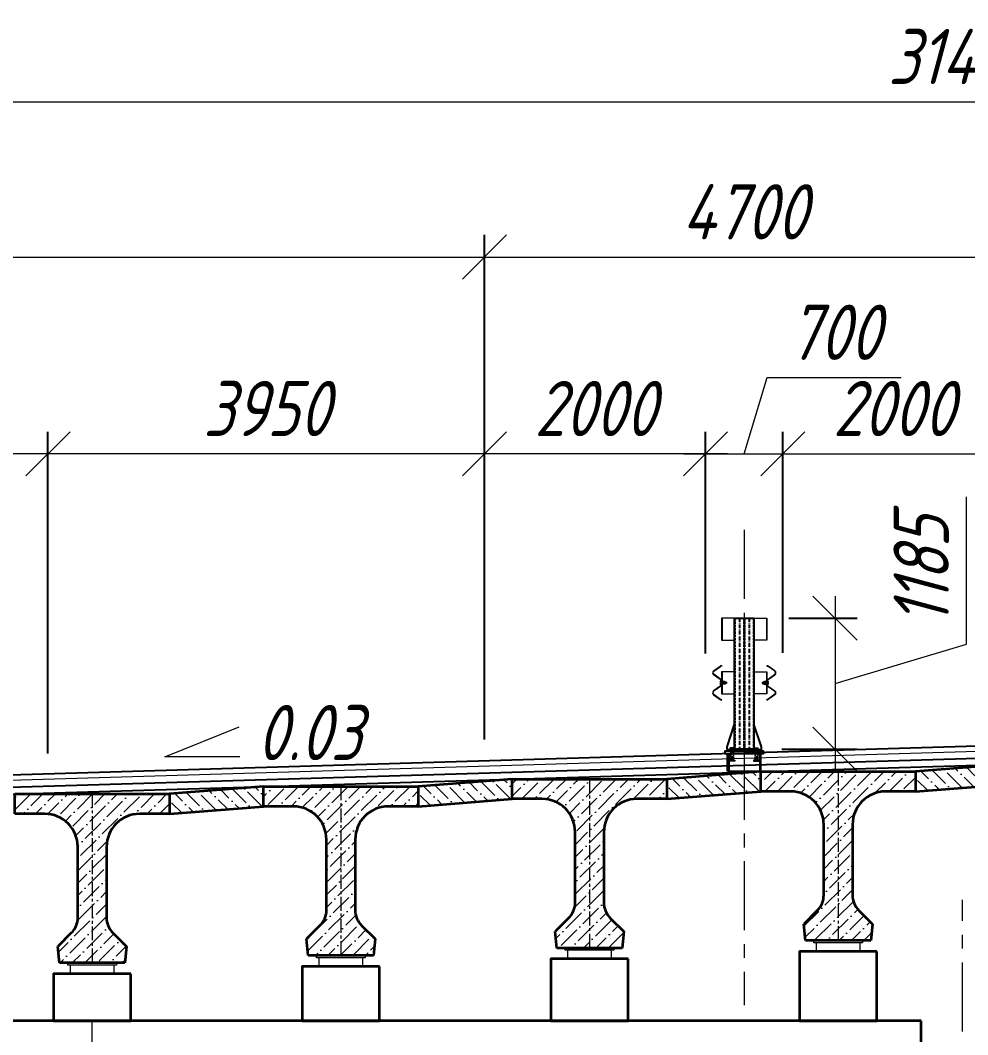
# Model space of a CAD drawing. Header units: millimetres. Extents: x 0 to 285450075, y -3000605 to 8125189010.
# Drawn here: x 7302897 to 7311470, y 38347 to 47531 of the extents above; entities that cross this region are included whole.
import ezdxf
from ezdxf import colors
from ezdxf.entities.mleader import LeaderData, LeaderLine
from ezdxf.math import Vec2, Vec3

# ---------------------------------------------------------------- set-up
doc = ezdxf.new("R2010")
doc.units = ezdxf.units.MM
for name, pattern in [('ACAD_ISO02W100', [15, 12, -3]), ('ACAD_ISO10W100', [18.5, 12, -3, 0.5, -3]), ('осевая', [2, 1.25, -0.25, 0.25, -0.25]), ('Штриховая', [3, 2, -1])]:
    doc.linetypes.add(name, pattern=pattern)
for name, color, linetype, lineweight in [('04_Невидимые', 3, 'Continuous', 13), ('1-Бетон', 106, 'Continuous', 35), ('1-Тонкая', 5, 'Continuous', 20), ('1-Штриховка', 8, 'Continuous', 9), ('ИС_TXT', 4, 'Continuous', 18), ('ИС_Выноски', 3, 'Continuous', 18), ('ИС_Ось', 3, 'осевая', 18), ('ИС_Разм', 3, 'Continuous', 18), ('ИС_Размер', 3, 'Continuous', 18)]:
    doc.layers.add(name, color=color, linetype=linetype, lineweight=lineweight)
doc.layers.add('Красные отметки', color=1, linetype='Continuous')
doc.layers.add('Красный поперечник', color=1, linetype='Continuous')
doc.styles.add('0', font='isocpeur.ttf', dxfattribs={"width": 0.8, "oblique": 15})
doc.styles.add('ISOCPEUR', font='isocpeur.ttf', dxfattribs={"width": 0.8, "oblique": 15, "height": 2.5})
doc.dimstyles.new('М200', dxfattribs={"dimscale": 200, "dimtxt": 2.5, "dimasz": 2, "dimexe": 1, "dimexo": 1, "dimgap": 0.8, "dimtad": 1, "dimdec": 0, "dimzin": 0, "dimdsep": 46, "dimtxsty": '0', "dimblk": 'OBLIQUE', "dimcen": 0.09, "dimdle": 1, "dimclrd": 256, "dimclre": 256, "dimclrt": 256, "dimadec": 4, "dimazin": 0, "dimtfac": 1, "dimtdec": 0, "dimtmove": 1, "dimatfit": 2, "dimfxl": 1, "dimtolj": 1, "dimtzin": 0, "dimlwd": -1, "dimarcsym": 0})

# ---------------------------------------------------------------- blocks, each defined once
blk = doc.blocks.new('1530')
at = {"layer": '1-Штриховка'}
h = blk.add_hatch(dxfattribs=at)
h.set_pattern_fill('ANSI36', color=256, scale=25, style=0)
h.set_pattern_definition([(45, (-1571632.81, 568569.22), (42.0949506, 154.348152), [198.4375, -39.6875, 0, -39.6875])])
h.paths.add_polyline_path([(130, -480), (130, -1117.2, 0.198927), (188.7, -1258.7), (310, -1380), (295, -1530), (-295, -1530), (-310, -1380), (-188.6, -1258.6, 0.198898), (-130, -1117), (-130, -480, 0.414214), (-430, -180), (-700, -180), (-700, 0), (700, 0), (700, -180), (430, -180, 0.414224)])
at = {"layer": '1-Бетон'}
for p, q in [((-700, 0), (700, 0)), ((-700, -180), (-700, 0)), ((700, 0), (700, -180)), ((-430, -180), (-700, -180)), ((700, -180), (430, -180)), ((-130, -1117.2), (-130, -480)), ((130, -480), (130, -1117.2)), ((-188.6, -1258.6), (-310, -1380)), ((188.6, -1258.6), (310, -1380)), ((-295, -1530), (-310, -1380)), ((310, -1380), (295, -1530)), ((295, -1530), (-295, -1530))]:
    blk.add_line(p, q, dxfattribs=at)
for centre, radius, start, end in [((-430, -480), 300, 0, 90), ((430, -480), 300, 90, 180), ((-330.2, -1117.1), 200.2, 315.0289, 359.97436), ((330.2, -1117.1), 200.2, 180.02564, 224.9711)]:
    blk.add_arc(centre, radius, start, end, dxfattribs=at)
at = {"layer": 'ИС_Ось', "ltscale": 100}
blk.add_line((0, 0), (0, -1530), dxfattribs=at)
blk = doc.blocks.new('_OBLIQUE')
at = {"color": 0, "linetype": 'ByBlock', "lineweight": -2}
blk.add_line((0.5, 0.5), (-0.5, -0.5), dxfattribs=at)
blk = doc.blocks.new('*D1132')
at = {"layer": 'Defpoints', "color": 0, "linetype": 'Continuous', "transparency": 16777216}
for p in [(7311797.1, 45387.2), (7311797.1, 41060.6), (7307097.1, 40819.5)]:
    blk.add_point(p, dxfattribs=at)
at = {"layer": 'ИС_Размер', "lineweight": -2, "transparency": 16777216}
for p, q in [((7307097.1, 41019.5), (7307097.1, 45587.2)), ((7311797.1, 41260.6), (7311797.1, 45587.2))]:
    blk.add_line(p, q, dxfattribs=at)
at = {"layer": 'ИС_Размер', "transparency": 16777216}
blk.add_line((7306897.1, 45387.2), (7311997.1, 45387.2), dxfattribs=at)
at = {"layer": 'ИС_Размер', "linetype": 'Continuous', "transparency": 16777216, "xscale": 400, "yscale": 400, "zscale": 400, "rotation": 180}
blk.add_blockref('_OBLIQUE', (7307097.1, 45387.2), dxfattribs=at)
at = {"layer": 'ИС_Размер', "linetype": 'Continuous', "transparency": 16777216, "xscale": 400, "yscale": 400, "zscale": 400}
blk.add_blockref('_OBLIQUE', (7311797.1, 45387.2), dxfattribs=at)
at = {"layer": 'ИС_Размер', "linetype": 'Continuous', "transparency": 16777216, "insert": (7309447.1, 45797.2), "char_height": 500, "attachment_point": 5, "style": '0'}
blk.add_mtext('\\A1;4700', dxfattribs=at)
blk = doc.blocks.new('*D1133')
at = {"layer": 'Defpoints', "color": 0, "transparency": 16777216}
for p in [(7311797.1, 43606.3), (7309797.1, 41603.6), (7311797.1, 41060.6)]:
    blk.add_point(p, dxfattribs=at)
at = {"layer": 'ИС_Размер', "lineweight": -2, "transparency": 16777216}
for p, q in [((7309797.1, 41803.6), (7309797.1, 43806.3)), ((7311797.1, 41260.6), (7311797.1, 43806.3))]:
    blk.add_line(p, q, dxfattribs=at)
at = {"layer": 'ИС_Размер', "transparency": 16777216}
blk.add_line((7309597.1, 43606.3), (7311997.1, 43606.3), dxfattribs=at)
at = {"layer": 'ИС_Размер', "transparency": 16777216, "xscale": 400, "yscale": 400, "zscale": 400, "rotation": 180}
blk.add_blockref('_OBLIQUE', (7309797.1, 43606.3), dxfattribs=at)
at = {"layer": 'ИС_Размер', "transparency": 16777216, "xscale": 400, "yscale": 400, "zscale": 400}
blk.add_blockref('_OBLIQUE', (7311797.1, 43606.3), dxfattribs=at)
at = {"layer": 'ИС_Размер', "transparency": 16777216, "insert": (7310797.1, 44016.3), "char_height": 500, "attachment_point": 5, "style": '0'}
blk.add_mtext('\\A1;2000', dxfattribs=at)
blk = doc.blocks.new('*D1140')
at = {"layer": 'Defpoints', "color": 0, "linetype": 'Continuous', "transparency": 16777216}
for p in [(7327147.1, 46792.7), (7295697.4, 41552.8), (7327147.1, 41451.8)]:
    blk.add_point(p, dxfattribs=at)
at = {"layer": 'ИС_Размер', "lineweight": -2, "transparency": 16777216}
for p, q in [((7295697.4, 41752.8), (7295697.4, 46992.7)), ((7327147.1, 41651.8), (7327147.1, 46992.7))]:
    blk.add_line(p, q, dxfattribs=at)
at = {"layer": 'ИС_Размер', "transparency": 16777216}
blk.add_line((7295497.4, 46792.7), (7327347.1, 46792.7), dxfattribs=at)
at = {"layer": 'ИС_Размер', "linetype": 'Continuous', "transparency": 16777216, "xscale": 400, "yscale": 400, "zscale": 400, "rotation": 180}
blk.add_blockref('_OBLIQUE', (7295697.4, 46792.7), dxfattribs=at)
at = {"layer": 'ИС_Размер', "linetype": 'Continuous', "transparency": 16777216, "xscale": 400, "yscale": 400, "zscale": 400}
blk.add_blockref('_OBLIQUE', (7327147.1, 46792.7), dxfattribs=at)
at = {"layer": 'ИС_Размер', "linetype": 'Continuous', "transparency": 16777216, "insert": (7311422.3, 47202.7), "char_height": 500, "attachment_point": 5, "style": '0'}
blk.add_mtext('\\A1;31450', dxfattribs=at)
blk = doc.blocks.new('*D1142')
at = {"layer": 'Defpoints', "color": 0, "transparency": 16777216}
for p in [(7309797.1, 43606.3), (7309797.1, 41603.6), (7309096.7, 41597.6)]:
    blk.add_point(p, dxfattribs=at)
at = {"layer": 'ИС_Размер', "transparency": 16777216}
for p, q in [((7309446.9, 43606.3), (7309653.9, 44296.3)), ((7309653.9, 44296.3), (7310867.9, 44296.3)), ((7308896.7, 43606.3), (7309997.1, 43606.3))]:
    blk.add_line(p, q, dxfattribs=at)
at = {"layer": 'ИС_Размер', "lineweight": -2, "transparency": 16777216}
for p, q in [((7309096.7, 41797.6), (7309096.7, 43806.3)), ((7309797.1, 41803.6), (7309797.1, 43806.3))]:
    blk.add_line(p, q, dxfattribs=at)
at = {"layer": 'ИС_Размер', "transparency": 16777216, "xscale": 400, "yscale": 400, "zscale": 400, "rotation": 180}
blk.add_blockref('_OBLIQUE', (7309096.7, 43606.3), dxfattribs=at)
at = {"layer": 'ИС_Размер', "transparency": 16777216, "xscale": 400, "yscale": 400, "zscale": 400}
blk.add_blockref('_OBLIQUE', (7309797.1, 43606.3), dxfattribs=at)
at = {"layer": 'ИС_Размер', "transparency": 16777216, "insert": (7310260.9, 44706.3), "char_height": 500, "attachment_point": 5, "style": '0'}
blk.add_mtext('\\A1;700', dxfattribs=at)
blk = doc.blocks.new('*D1143')
at = {"layer": 'Defpoints', "color": 0, "transparency": 16777216}
for p in [(7307097.1, 43606.3), (7309096.7, 41597.6), (7307097.1, 40819.5)]:
    blk.add_point(p, dxfattribs=at)
at = {"layer": 'ИС_Размер', "lineweight": -2, "transparency": 16777216}
for p, q in [((7307097.1, 41019.5), (7307097.1, 43806.3)), ((7309096.7, 41797.6), (7309096.7, 43806.3))]:
    blk.add_line(p, q, dxfattribs=at)
at = {"layer": 'ИС_Размер', "transparency": 16777216}
blk.add_line((7309296.7, 43606.3), (7306897.1, 43606.3), dxfattribs=at)
at = {"layer": 'ИС_Размер', "transparency": 16777216, "xscale": 400, "yscale": 400, "zscale": 400, "rotation": 180}
blk.add_blockref('_OBLIQUE', (7307097.1, 43606.3), dxfattribs=at)
at = {"layer": 'ИС_Размер', "transparency": 16777216, "xscale": 400, "yscale": 400, "zscale": 400}
blk.add_blockref('_OBLIQUE', (7309096.7, 43606.3), dxfattribs=at)
at = {"layer": 'ИС_Размер', "transparency": 16777216, "insert": (7308096.9, 44016.3), "char_height": 500, "attachment_point": 5, "style": '0'}
blk.add_mtext('\\A1;2000', dxfattribs=at)
blk = doc.blocks.new('*D1144')
at = {"layer": 'Defpoints', "color": 0, "linetype": 'Continuous', "transparency": 16777216}
for p in [(7303147.1, 43606.3), (7307097.1, 40819.5), (7303147.1, 40692.9)]:
    blk.add_point(p, dxfattribs=at)
at = {"layer": 'ИС_Размер', "lineweight": -2, "transparency": 16777216}
for p, q in [((7303147.1, 40892.9), (7303147.1, 43806.3)), ((7307097.1, 41019.5), (7307097.1, 43806.3))]:
    blk.add_line(p, q, dxfattribs=at)
at = {"layer": 'ИС_Размер', "transparency": 16777216}
blk.add_line((7307297.1, 43606.3), (7302947.1, 43606.3), dxfattribs=at)
at = {"layer": 'ИС_Размер', "linetype": 'Continuous', "transparency": 16777216, "xscale": 400, "yscale": 400, "zscale": 400, "rotation": 180}
blk.add_blockref('_OBLIQUE', (7303147.1, 43606.3), dxfattribs=at)
at = {"layer": 'ИС_Размер', "linetype": 'Continuous', "transparency": 16777216, "xscale": 400, "yscale": 400, "zscale": 400}
blk.add_blockref('_OBLIQUE', (7307097.1, 43606.3), dxfattribs=at)
at = {"layer": 'ИС_Размер', "linetype": 'Continuous', "transparency": 16777216, "insert": (7305122.1, 44016.3), "char_height": 500, "attachment_point": 5, "style": '0'}
blk.add_mtext('\\A1;3950', dxfattribs=at)
blk = doc.blocks.new('*D1145')
at = {"layer": 'Defpoints', "color": 0, "linetype": 'Continuous', "transparency": 16777216}
for p in [(7299197.1, 43606.3), (7303147.1, 40692.9), (7299197.1, 40571.9)]:
    blk.add_point(p, dxfattribs=at)
at = {"layer": 'ИС_Размер', "lineweight": -2, "transparency": 16777216}
for p, q in [((7299197.1, 40771.9), (7299197.1, 43806.3)), ((7303147.1, 40892.9), (7303147.1, 43806.3))]:
    blk.add_line(p, q, dxfattribs=at)
at = {"layer": 'ИС_Размер', "transparency": 16777216}
blk.add_line((7303347.1, 43606.3), (7298997.1, 43606.3), dxfattribs=at)
at = {"layer": 'ИС_Размер', "linetype": 'Continuous', "transparency": 16777216, "xscale": 400, "yscale": 400, "zscale": 400, "rotation": 180}
blk.add_blockref('_OBLIQUE', (7299197.1, 43606.3), dxfattribs=at)
at = {"layer": 'ИС_Размер', "linetype": 'Continuous', "transparency": 16777216, "xscale": 400, "yscale": 400, "zscale": 400}
blk.add_blockref('_OBLIQUE', (7303147.1, 43606.3), dxfattribs=at)
at = {"layer": 'ИС_Размер', "linetype": 'Continuous', "transparency": 16777216, "insert": (7301172.1, 44016.3), "char_height": 500, "attachment_point": 5, "style": '0'}
blk.add_mtext('\\A1;3950', dxfattribs=at)
blk = doc.blocks.new('*D1150')
at = {"layer": 'Defpoints', "color": 0, "linetype": 'Continuous', "transparency": 16777216}
for p in [(7307097.1, 45387.2), (7297197.1, 41127), (7307097.1, 40819.5)]:
    blk.add_point(p, dxfattribs=at)
at = {"layer": 'ИС_Размер', "lineweight": -2, "transparency": 16777216}
for p, q in [((7297197.1, 41327), (7297197.1, 45587.2)), ((7307097.1, 41019.5), (7307097.1, 45587.2))]:
    blk.add_line(p, q, dxfattribs=at)
at = {"layer": 'ИС_Размер', "transparency": 16777216}
blk.add_line((7296997.1, 45387.2), (7307297.1, 45387.2), dxfattribs=at)
at = {"layer": 'ИС_Размер', "linetype": 'Continuous', "transparency": 16777216, "xscale": 400, "yscale": 400, "zscale": 400, "rotation": 180}
blk.add_blockref('_OBLIQUE', (7297197.1, 45387.2), dxfattribs=at)
at = {"layer": 'ИС_Размер', "linetype": 'Continuous', "transparency": 16777216, "xscale": 400, "yscale": 400, "zscale": 400}
blk.add_blockref('_OBLIQUE', (7307097.1, 45387.2), dxfattribs=at)
at = {"layer": 'ИС_Размер', "linetype": 'Continuous', "transparency": 16777216, "insert": (7302147.1, 45797.2), "char_height": 500, "attachment_point": 5, "style": '0'}
blk.add_mtext('\\A1;9900', dxfattribs=at)
blk = doc.blocks.new('_None')
blk = doc.blocks.new('*D1459')
at = {"layer": 'Defpoints', "color": 0, "transparency": 16777216}
for p in [(7309652.2, 42117.9), (7309588, 40932.9), (7310269.1, 40932.9)]:
    blk.add_point(p, dxfattribs=at)
at = {"layer": 'ИС_Размер', "transparency": 16777216}
for p, q in [((7311459.1, 41882.4), (7311459.1, 43216.4)), ((7310269.1, 42317.9), (7310269.1, 40732.9)), ((7310269.1, 41525.4), (7311459.1, 41882.4))]:
    blk.add_line(p, q, dxfattribs=at)
at = {"layer": 'ИС_Размер', "lineweight": -2, "transparency": 16777216}
for p, q in [((7309852.2, 42117.9), (7310469.1, 42117.9)), ((7309788, 40932.9), (7310469.1, 40932.9))]:
    blk.add_line(p, q, dxfattribs=at)
at = {"layer": 'ИС_Размер', "transparency": 16777216, "xscale": 400, "yscale": 400, "zscale": 400}
for p, rotation in [((7310269.1, 42117.9), 90), ((7310269.1, 40932.9), 270)]:
    blk.add_blockref('_OBLIQUE', p, dxfattribs=dict(at, rotation=rotation))
at = {"layer": 'ИС_Размер', "transparency": 16777216, "insert": (7311049.1, 42549.4), "char_height": 500, "attachment_point": 5, "rotation": 90, "style": '0'}
blk.add_mtext('\\A1;1185', dxfattribs=at)
blk = doc.blocks.new('боразд')
at = {"lineweight": 15}
for p, q in [((7642150.5, 251947.1), (7642033.5, 251947.1)), ((7642033.5, 251947.1), (7642033.5, 251747)), ((7642037.5, 251947.1), (7642037.5, 251747)), ((7642325.5, 251947.1), (7642442.5, 251947.1)), ((7642438.5, 251947.1), (7642438.5, 251747)), ((7642442.5, 251947.1), (7642442.5, 251747)), ((7642033.5, 251747), (7642150.5, 251747)), ((7642442.5, 251747), (7642325.5, 251747)), ((7641959.8, 251469.5), (7642020, 251513.5)), ((7641962.2, 251466.3), (7642022.3, 251510.3)), ((7642033.5, 251518.1), (7642027.9, 251517)), ((7642034.3, 251514.2), (7642028.7, 251513.1)), ((7642033.5, 251518.1), (7642034.3, 251514.2)), ((7642150.5, 251462.1), (7642033.5, 251462.1)), ((7642033.5, 251462.1), (7642033.5, 251262.1)), ((7642037.5, 251462.1), (7642037.5, 251262.1)), ((7642325.5, 251462.1), (7642442.5, 251462.1)), ((7642438.5, 251462.1), (7642438.5, 251262.1)), ((7642442.5, 251518.1), (7642441.7, 251514.2)), ((7642441.7, 251514.2), (7642447.4, 251513.1)), ((7642442.5, 251518.1), (7642448.2, 251517)), ((7642442.5, 251462.1), (7642442.5, 251262.1)), ((7642513.9, 251466.3), (7642453.7, 251510.3)), ((7642516.3, 251469.5), (7642456.1, 251513.5)), ((7642020.3, 251393), (7641959.8, 251435.7)), ((7642022.6, 251396.3), (7641962.1, 251439)), ((7642029.5, 251377.4), (7642029.5, 251346.7)), ((7642446.5, 251377.4), (7642446.5, 251346.7)), ((7642453.5, 251396.3), (7642514, 251439)), ((7642455.8, 251393), (7642516.3, 251435.7)), ((7642020.3, 251331.2), (7641959.8, 251288.5)), ((7642022.6, 251327.9), (7641962.1, 251285.2)), ((7642033.5, 251262.1), (7642150.5, 251262.1)), ((7642442.5, 251262.1), (7642325.5, 251262.1)), ((7642453.5, 251327.9), (7642514, 251285.2)), ((7642455.8, 251331.2), (7642516.3, 251288.5)), ((7641959.8, 251254.7), (7642020, 251210.7)), ((7641962.2, 251257.9), (7642022.3, 251213.9)), ((7642027.9, 251207.2), (7642033.5, 251206.1)), ((7642028.7, 251211.1), (7642034.3, 251210)), ((7642033.5, 251206.1), (7642034.3, 251210)), ((7642447.4, 251211.1), (7642441.7, 251210)), ((7642442.5, 251206.1), (7642441.7, 251210)), ((7642448.2, 251207.2), (7642442.5, 251206.1)), ((7642513.9, 251257.9), (7642453.7, 251213.9)), ((7642516.3, 251254.7), (7642456.1, 251210.7)), ((7642112, 250762.1), (7642112, 250772.1)), ((7642144, 250772.1), (7642112, 250772.1)), ((7642112, 250762.1), (7642112, 250772.1)), ((7642138, 250772.1), (7642112, 250772.1)), ((7642128, 250762.1), (7642112, 250762.1)), ((7642144, 250762.1), (7642112, 250762.1)), ((7642121, 250762.1), (7642121, 250772.1)), ((7642121, 250762.1), (7642121, 250772.1)), ((7642121, 250762.1), (7642121, 250772.1)), ((7642121, 250762.1), (7642121, 250772.1)), ((7642135, 250762.1), (7642135, 250772.1)), ((7642135, 250762.1), (7642135, 250772.1)), ((7642135, 250762.1), (7642135, 250772.1)), ((7642135, 250762.1), (7642135, 250772.1)), ((7642135, 250762.1), (7642135, 250772.1)), ((7642135, 250762.1), (7642135, 250772.1)), ((7642135, 250762.1), (7642135, 250772.1)), ((7642135, 250762.1), (7642135, 250772.1)), ((7642135, 250762.1), (7642135, 250772.1)), ((7642135, 250762.1), (7642135, 250772.1)), ((7642142, 250772.1), (7642138, 250772.1)), ((7642144, 250764.1), (7642144, 250772.1)), ((7642144, 250762.1), (7642144, 250770.1)), ((7642144, 250762.1), (7642144, 250770.1)), ((7642144, 250764.1), (7642144, 250770.1)), ((7642144, 250762.1), (7642144, 250770.1)), ((7642144, 250762.1), (7642144, 250770.1)), ((7642332, 250764.1), (7642332, 250772.1)), ((7642332, 250772.1), (7642364, 250772.1)), ((7642332, 250762.1), (7642332, 250770.1)), ((7642332, 250762.1), (7642332, 250770.1)), ((7642332, 250764.1), (7642332, 250770.1)), ((7642332, 250762.1), (7642332, 250770.1)), ((7642332, 250762.1), (7642332, 250770.1)), ((7642332, 250762.1), (7642364, 250762.1)), ((7642334, 250772.1), (7642338, 250772.1)), ((7642338, 250772.1), (7642364, 250772.1)), ((7642341, 250762.1), (7642341, 250772.1)), ((7642341, 250762.1), (7642341, 250772.1)), ((7642341, 250762.1), (7642341, 250772.1)), ((7642341, 250762.1), (7642341, 250772.1)), ((7642341, 250762.1), (7642341, 250772.1)), ((7642341, 250762.1), (7642341, 250772.1)), ((7642341, 250762.1), (7642341, 250772.1)), ((7642341, 250762.1), (7642341, 250772.1)), ((7642341, 250762.1), (7642341, 250772.1)), ((7642341, 250762.1), (7642341, 250772.1)), ((7642348, 250762.1), (7642364, 250762.1)), ((7642355, 250762.1), (7642355, 250772.1)), ((7642355, 250762.1), (7642355, 250772.1)), ((7642355, 250762.1), (7642355, 250772.1)), ((7642355, 250762.1), (7642355, 250772.1)), ((7642364, 250762.1), (7642364, 250772.1)), ((7642364, 250762.1), (7642364, 250772.1))]:
    blk.add_line(p, q, dxfattribs=at)
at = {"linetype": 'ACAD_ISO10W100', "ltscale": 3}
for p, q in [((7642194.3, 251947.1), (7642194.3, 250762.1)), ((7642238, 251947.1), (7642238, 250762.1)), ((7642281.8, 251947.1), (7642281.8, 250762.1))]:
    blk.add_line(p, q, dxfattribs=at)
at = {"lineweight": 15, "ltscale": 5}
for p, q in [((7642040.2, 251383.9), (7642037.5, 251383.9)), ((7642037.5, 251383.9), (7642037.5, 251340.2)), ((7642040.2, 251340.2), (7642040.2, 251383.9)), ((7642435.9, 251340.2), (7642435.9, 251383.9)), ((7642435.9, 251383.9), (7642438.5, 251383.9)), ((7642438.5, 251383.9), (7642438.5, 251340.2)), ((7642037.5, 251340.2), (7642040.2, 251340.2)), ((7642438.5, 251340.2), (7642435.9, 251340.2))]:
    blk.add_line(p, q, dxfattribs=at)
at = {"color": 7, "lineweight": 15}
for p, q in [((7642054.8, 251374.9), (7642040.2, 251374.9)), ((7642051.2, 251367.5), (7642040.2, 251367.5)), ((7642051.2, 251356.6), (7642040.2, 251356.6)), ((7642054.8, 251374.9), (7642049.3, 251374.9)), ((7642055.7, 251372.1), (7642055.7, 251352.1)), ((7642055.7, 251372.1), (7642055.7, 251352.1)), ((7642063.9, 251374.9), (7642056.7, 251374.9)), ((7642064.9, 251372.1), (7642064.9, 251352.1)), ((7642076.8, 251367.5), (7642064.9, 251367.5)), ((7642076.8, 251356.6), (7642064.9, 251356.6)), ((7642076.8, 251367.5), (7642076.8, 251356.6)), ((7642399.3, 251367.5), (7642399.3, 251356.6)), ((7642399.3, 251367.5), (7642411.2, 251367.5)), ((7642399.3, 251356.6), (7642411.2, 251356.6)), ((7642411.2, 251372.1), (7642411.2, 251352.1)), ((7642412.2, 251374.9), (7642419.4, 251374.9)), ((7642420.3, 251372.1), (7642420.3, 251352.1)), ((7642420.3, 251372.1), (7642420.3, 251352.1)), ((7642421.3, 251374.9), (7642435.9, 251374.9)), ((7642421.3, 251374.9), (7642426.7, 251374.9)), ((7642424.9, 251367.5), (7642435.9, 251367.5)), ((7642424.9, 251356.6), (7642435.9, 251356.6)), ((7642054.8, 251349.2), (7642040.2, 251349.2)), ((7642054.8, 251349.2), (7642049.3, 251349.2)), ((7642063.9, 251349.2), (7642056.7, 251349.2)), ((7642412.2, 251349.2), (7642419.4, 251349.2)), ((7642421.3, 251349.2), (7642435.9, 251349.2)), ((7642421.3, 251349.2), (7642426.7, 251349.2))]:
    blk.add_line(p, q, dxfattribs=at)
at = {"linetype": 'Continuous'}
for p, q in [((7642088, 250562.1), (7642088, 250722.1)), ((7642097.7, 250722.1), (7642097.7, 250562.1)), ((7642378.3, 250722.1), (7642378.3, 250562.1)), ((7642388, 250562.1), (7642388, 250722.1))]:
    blk.add_line(p, q, dxfattribs=at)
at = {"color": 3, "linetype": 'ACAD_ISO02W100', "lineweight": 15, "ltscale": 2}
for p, q in [((7642115, 250742.1), (7642115, 250722.1)), ((7642116, 250722.1), (7642116, 250662.1)), ((7642117, 250742.1), (7642117, 250722.1)), ((7642139, 250742.1), (7642139, 250722.1)), ((7642140, 250722.1), (7642140, 250662.1)), ((7642141, 250742.1), (7642141, 250722.1)), ((7642335, 250742.1), (7642335, 250722.1)), ((7642336, 250722.1), (7642336, 250662.1)), ((7642337, 250742.1), (7642337, 250722.1)), ((7642359, 250742.1), (7642359, 250722.1)), ((7642360, 250722.1), (7642360, 250662.1)), ((7642361, 250742.1), (7642361, 250722.1))]:
    blk.add_line(p, q, dxfattribs=at)
at = {"linetype": 'ACAD_ISO10W100', "ltscale": 2.5}
for p, q in [((7642128, 250748.1), (7642128, 250650.5)), ((7642348, 250748.1), (7642348, 250650.5))]:
    blk.add_line(p, q, dxfattribs=at)
at = {"color": 7, "lineweight": 15}
for points in [[(7642029.5, 251377.2), (7642026, 251377.2, 0.414214), (7642020, 251371.2), (7642020, 251364.2), (7642023.6, 251364.2), (7642023.6, 251360), (7642020, 251360), (7642020, 251353, 0.414214), (7642026, 251347), (7642029.5, 251347), (7642029.5, 251377.2)], [(7642446.5, 251377.2), (7642450, 251377.2, -0.414214), (7642456.1, 251371.2), (7642456.1, 251364.2), (7642452.4, 251364.2), (7642452.4, 251360), (7642456.1, 251360), (7642456.1, 251353, -0.414214), (7642450, 251347), (7642446.5, 251347), (7642446.5, 251377.2)]]:
    blk.add_lwpolyline(points, format="xyb", dxfattribs=at)
at = {"linetype": 'Continuous'}
for points in [[(7642238, 250742.1), (7642063, 250742.1), (7642063, 250722.1), (7642238, 250722.1)], [(7642238, 250742.1), (7642413, 250742.1), (7642413, 250722.1), (7642238, 250722.1)]]:
    blk.add_lwpolyline(points, dxfattribs=at)
blk.add_lwpolyline([(7642063, 250722.1), (7642413, 250722.1), (7642413, 250742.1), (7642063, 250742.1)], close=True, dxfattribs=at)
at = {"lineweight": 15}
blk.add_lwpolyline([(7642393, 250742.1), (7642083, 250742.1), (7642083, 250762.1), (7642393, 250762.1)], close=True, dxfattribs=at)
at = {"color": 3, "linetype": 'ACAD_ISO02W100', "lineweight": 15, "ltscale": 2}
for points in [[(7642114, 250722.1), (7642142, 250722.1), (7642142, 250662.1), (7642114, 250662.1)], [(7642362, 250722.1), (7642334, 250722.1), (7642334, 250662.1), (7642362, 250662.1)], [(7642103, 250662.1), (7642153, 250662.1), (7642153, 250652.1), (7642103, 250652.1)], [(7642373, 250662.1), (7642323, 250662.1), (7642323, 250652.1), (7642373, 250652.1)]]:
    blk.add_lwpolyline(points, close=True, dxfattribs=at)
blk.add_lwpolyline([(7642021.3, 250592.1), (7642021.3, 250592.1)], close=True)
blk.add_lwpolyline([(7642088, 250562.1), (7642388, 250562.1), (7642388, 250562.1)])
at = {"lineweight": 15}
for centre, radius, start, end in [((7641970.5, 251452.6), 20, 122.45319, 237.54681), ((7641970.5, 251452.6), 16, 122.45319, 237.54681), ((7642031.8, 251497.4), 20, 101.30993, 126.1874), ((7642031.8, 251497.4), 16, 101.30993, 126.1874), ((7642444.3, 251497.4), 16, 53.8126, 78.69007), ((7642444.3, 251497.4), 20, 53.8126, 78.69007), ((7642505.5, 251452.6), 16, 302.45319, 57.54681), ((7642505.5, 251452.6), 20, 302.45319, 57.54681), ((7642009.5, 251376.1), 20, 0, 57.54681), ((7642009.5, 251376.1), 24, 0, 57.54681), ((7642466.5, 251376.1), 24, 122.45319, 180), ((7642466.5, 251376.1), 20, 122.45319, 180), ((7642031.8, 251226.8), 20, 233.8126, 258.69007), ((7642031.8, 251226.8), 16, 233.8126, 258.69007), ((7642444.3, 251226.8), 16, 281.30993, 306.1874), ((7642444.3, 251226.8), 20, 281.30993, 306.1874), ((7642114, 250770.1), 2, 90, 180), ((7642114, 250764.1), 2, 180, 270), ((7642119, 250770.1), 2, 0, 90), ((7642119, 250764.1), 2, 270, 0), ((7642123, 250770.1), 2, 90, 180), ((7642123, 250764.1), 2, 180, 270), ((7642133, 250770.1), 2, 0, 90), ((7642133, 250764.1), 2, 270, 0), ((7642137, 250770.1), 2, 90, 180), ((7642137, 250764.1), 2, 180, 270), ((7642142, 250770.1), 2, 359.99962, 90), ((7642142, 250764.1), 2, 270, 0), ((7642334, 250770.1), 2, 90, 180.00038), ((7642334, 250764.1), 2, 180, 270), ((7642339, 250770.1), 2, 0, 90), ((7642339, 250764.1), 2, 270, 0), ((7642343, 250770.1), 2, 90, 180), ((7642343, 250764.1), 2, 180, 270), ((7642353, 250770.1), 2, 0, 90), ((7642353, 250764.1), 2, 270, 0), ((7642357, 250770.1), 2, 90, 180), ((7642357, 250764.1), 2, 180, 270), ((7642362, 250770.1), 2, 0, 90), ((7642362, 250764.1), 2, 270, 0)]:
    blk.add_arc(centre, radius, start, end, dxfattribs=at)
at = {"lineweight": 15, "ltscale": 0.2}
for centre, radius, start, end in [((7641970.5, 251271.6), 20, 122.45319, 237.54681), ((7641970.5, 251271.6), 16, 122.45319, 237.54681), ((7642009.5, 251348.1), 20, 302.45319, 0), ((7642009.5, 251348.1), 24, 302.45319, 0), ((7642466.5, 251348.1), 24, 180, 237.54681), ((7642466.5, 251348.1), 20, 180, 237.54681), ((7642505.5, 251271.6), 16, 302.45319, 57.54681), ((7642505.5, 251271.6), 20, 302.45319, 57.54681)]:
    blk.add_arc(centre, radius, start, end, dxfattribs=at)
at = {"color": 7, "lineweight": 15, "extrusion": (0, 0, -1)}
for centre, major_axis, start_param, end_param in [((7642051.2, 251372.1), (-3.23, 3.23), 2.356194, 3.926991), ((7642051.2, 251363), (3.23, 3.23), -0.785398, 0.785398), ((7642051.2, 251361.1), (-3.23, 3.23), 2.356194, 3.926991), ((7642051.2, 251352), (3.23, 3.23), -0.785398, 0.785398), ((7642051.2, 251372), (-3.23, 3.23), 1.691386, 2.356194), ((7642060.3, 251372), (3.23, 3.23), 3.926991, 4.5918), ((7642060.3, 251372.1), (-3.23, 3.23), 3.926991, 5.497787), ((7642060.3, 251363), (3.23, 3.23), 3.926991, 5.497787), ((7642060.3, 251361.1), (-3.23, 3.23), 3.926991, 5.497787), ((7642060.3, 251352), (3.23, 3.23), 3.926991, 5.497787), ((7642060.3, 251372.1), (3.23, 3.23), 0.785398, 2.356194), ((7642060.3, 251363), (-3.23, 3.23), 0.785398, 2.356194), ((7642060.3, 251361.1), (3.23, 3.23), 0.785398, 2.356194), ((7642060.3, 251352), (-3.23, 3.23), 0.785398, 2.356194), ((7642060.3, 251372), (-3.23, 3.23), 1.691386, 2.356194), ((7642051.2, 251352.1), (3.23, 3.23), 0.785398, 1.450207), ((7642060.3, 251352.1), (-3.23, 3.23), 4.832978, 5.497787), ((7642060.3, 251352.1), (3.23, 3.23), 0.785398, 1.450207)]:
    blk.add_ellipse(centre, major_axis=major_axis, ratio=1, start_param=start_param, end_param=end_param, dxfattribs=at)
at = {"color": 7, "lineweight": 15}
for centre, major_axis, start_param, end_param in [((7642415.8, 251372), (3.23, 3.23), 1.691386, 2.356194), ((7642415.8, 251372.1), (-3.23, 3.23), 0.785398, 2.356194), ((7642415.8, 251363), (3.23, 3.23), 0.785398, 2.356194), ((7642415.8, 251361.1), (-3.23, 3.23), 0.785398, 2.356194), ((7642415.8, 251352), (3.23, 3.23), 0.785398, 2.356194), ((7642415.8, 251372.1), (3.23, 3.23), 3.926991, 5.497787), ((7642415.8, 251363), (-3.23, 3.23), 3.926991, 5.497787), ((7642415.8, 251361.1), (3.23, 3.23), 3.926991, 5.497787), ((7642415.8, 251352), (-3.23, 3.23), 3.926991, 5.497787), ((7642415.8, 251372), (-3.23, 3.23), 3.926991, 4.5918), ((7642424.9, 251372), (3.23, 3.23), 1.691386, 2.356194), ((7642424.9, 251372.1), (3.23, 3.23), 2.356194, 3.926991), ((7642424.9, 251363), (-3.23, 3.23), -0.785398, 0.785398), ((7642424.9, 251361.1), (3.23, 3.23), 2.356194, 3.926991), ((7642424.9, 251352), (-3.23, 3.23), -0.785398, 0.785398), ((7642415.8, 251352.1), (-3.23, 3.23), 0.785398, 1.450207), ((7642415.8, 251352.1), (3.23, 3.23), 4.832978, 5.497787), ((7642424.9, 251352.1), (-3.23, 3.23), 0.785398, 1.450207)]:
    blk.add_ellipse(centre, major_axis=major_axis, ratio=1, start_param=start_param, end_param=end_param, dxfattribs=at)
at = {"layer": 'Красные отметки', "linetype": 'Штриховая', "ltscale": 10}
for p, q in [((7642153, 251947.1), (7642153, 250762.1)), ((7642235.5, 251947.1), (7642235.5, 250762.1)), ((7642240.5, 251947.1), (7642240.5, 250762.1)), ((7642323, 251947.1), (7642323, 250762.1))]:
    blk.add_line(p, q, dxfattribs=at)
at = {"layer": 'Красные отметки'}
blk.add_lwpolyline([(7642150.5, 250762.1), (7642150.5, 251947.1), (7642325.5, 251947.1), (7642325.5, 250762.1)], close=True, dxfattribs=at)
for points in [[(7642083, 250762.1), (7642083, 250782.1), (7642150.5, 250987.1)], [(7642393, 250762.1), (7642393, 250782.1), (7642325.5, 250987.1)]]:
    blk.add_lwpolyline(points, dxfattribs=at)

msp = doc.modelspace()

# ---------------------------------------------------------------- hatches: boundary and pattern name
at = {"layer": '1-Штриховка'}
h = msp.add_hatch(dxfattribs=at)
h.set_pattern_fill('ANSI36', color=256, scale=25, angle=90, style=0)
h.set_pattern_definition([(135, (1582524.92, -5211355.3), (-154.3481521, 42.0949506), [198.4375, -39.6875, 0, -39.6875])])
h.paths.add_polyline_path([(7311847.2882, 40796.8216), (7310997.2882, 40729.3216), (7310997.2882, 40549.3216), (7311847.2882, 40616.8216)])
h = msp.add_hatch(dxfattribs=at)
h.set_pattern_fill('ANSI36', color=256, scale=25, angle=90, style=0)
h.set_pattern_definition([(135, (1580274.92, -5211422.8), (-154.3481521, 42.0949506), [198.4375, -39.6875, 0, -39.6875])])
h.paths.add_polyline_path([(7309597.2882, 40729.3216), (7308747.2882, 40661.8216), (7308747.2882, 40481.8216), (7309597.2882, 40549.3216)])
h = msp.add_hatch(dxfattribs=at)
h.set_pattern_fill('ANSI36', color=256, scale=25, angle=90, style=0)
h.set_pattern_definition([(135, (1575774.92, -5211557.8), (-154.3481521, 42.0949506), [198.4375, -39.6875, 0, -39.6875])])
h.paths.add_polyline_path([(7305097.2882, 40594.3216), (7304247.2882, 40526.8216), (7304247.2882, 40346.8216), (7305097.2882, 40414.3216)])
h = msp.add_hatch(dxfattribs=at)
h.set_pattern_fill('ANSI36', color=256, scale=25, angle=90, style=0)
h.set_pattern_definition([(135, (1578024.92, -5211490.3), (-154.3481521, 42.0949506), [198.4375, -39.6875, 0, -39.6875])])
h.paths.add_polyline_path([(7307347.2882, 40661.8216), (7306497.2882, 40594.3216), (7306497.2882, 40414.3216), (7307347.2882, 40481.8216)])

# ---------------------------------------------------------------- linework, layer by layer
at = {"layer": '04_Невидимые', "elevation": 5778.159}
for points in [[(7308267.2882, 39111.8216), (7307827.2882, 39111.8216), (7307827.2882, 39131.8216), (7308267.2882, 39131.8216)], [(7310517.2882, 39179.3216), (7310077.2882, 39179.3216), (7310077.2882, 39199.3216), (7310517.2882, 39199.3216)], [(7306017.2882, 39044.3216), (7305577.2882, 39044.3216), (7305577.2882, 39064.3216), (7306017.2882, 39064.3216)], [(7303767.2882, 38976.8216), (7303327.2882, 38976.8216), (7303327.2882, 38996.8216), (7303767.2882, 38996.8216)]]:
    msp.add_lwpolyline(points, close=True, dxfattribs=at)
at = {"layer": '1-Бетон', "elevation": 5778.159}
for points in [[(7310997.2882, 40549.3216), (7311847.2882, 40616.8216), (7311847.2882, 40796.8216), (7310997.2882, 40729.3216)], [(7308747.2882, 40481.8216), (7309597.2882, 40549.3216), (7309597.2882, 40729.3216), (7308747.2882, 40661.8216)], [(7304247.2882, 40346.8216), (7305097.2882, 40414.3216), (7305097.2882, 40594.3216), (7304247.2882, 40526.8216)], [(7306497.2882, 40414.3216), (7307347.2882, 40481.8216), (7307347.2882, 40661.8216), (7306497.2882, 40594.3216)], [(7308397.2882, 39033.8216), (7307697.2882, 39033.8216), (7307697.2882, 38472.3113), (7308397.2882, 38472.3113)], [(7310647.2882, 39101.3216), (7309947.2882, 39101.3216), (7309947.2882, 38472.3113), (7310647.2882, 38472.3113)], [(7306147.2882, 38966.3216), (7305447.2882, 38966.3216), (7305447.2882, 38472.3113), (7306147.2882, 38472.3113)], [(7303897.2882, 38898.8216), (7303197.2882, 38898.8216), (7303197.2882, 38472.3113), (7303897.2882, 38472.3113)], [(7311047.1104, 38472.3113), (7296047.2882, 38472.3113), (7296047.466, 37722.3113), (7297947.6439, 36972.3113), (7309147.466, 36972.3113), (7311047.2882, 37722.3113)]]:
    msp.add_lwpolyline(points, close=True, dxfattribs=at)
at = {"layer": '1-Тонкая', "elevation": 5778.159}
for points in [[(7295947.0803, 40425.3113), (7297897.4828, 40503.3274), (7298647.4828, 40525.8274), (7302597.4828, 40644.3274), (7307547.4828, 40792.8274), (7309447.4828, 40849.8274), (7310547.4828, 40882.8274), (7315497.4828, 41031.3274), (7319447.4828, 41149.8274), (7323197.4828, 41262.3274), (7323947.4828, 41284.8274), (7326897.1402, 41373.3171)], [(7295947.0803, 40365.3113), (7297897.4828, 40443.3274), (7298647.4828, 40465.8274), (7302597.4828, 40584.3274), (7307547.4828, 40732.8274), (7309447.4828, 40789.8274), (7310547.4828, 40822.8274), (7315497.4828, 40971.3274), (7319447.4828, 41089.8274), (7323197.4828, 41202.3274), (7323947.4828, 41224.8274), (7326897.1402, 41313.3171)], [(7295947.0803, 40360.3113), (7297897.4828, 40438.3274), (7298647.4828, 40460.8274), (7302597.4828, 40579.3274), (7307547.4828, 40727.8274), (7309447.4828, 40784.8274), (7310547.4828, 40817.8274), (7315497.4828, 40966.3274), (7319447.4828, 41084.8274), (7323197.4828, 41197.3274), (7323947.4828, 41219.8274), (7326897.1402, 41308.3171)]]:
    msp.add_lwpolyline(points, dxfattribs=at)
at = {"layer": 'Defpoints', "color": 252, "true_color": 0x939598, "elevation": 5778.159}
msp.add_lwpolyline([(7295947.0803, 40300.3113), (7297897.4828, 40378.3274), (7298647.4828, 40400.8274), (7302597.4828, 40519.3274), (7307547.4828, 40667.8274), (7309447.4828, 40724.8274), (7310547.4828, 40757.8274), (7315497.4828, 40906.3274), (7319447.4828, 41024.8274), (7323197.4828, 41137.3274), (7323947.4828, 41159.8274), (7326897.1402, 41248.3171)], dxfattribs=at)
at = {"layer": 'ИС_TXT', "color": 3, "ltscale": 500, "elevation": 5778.159}
msp.add_lwpolyline([(7304883.2183, 40864.2109), (7304205.5267, 40864.2109), (7304876.749, 41135.0643)], dxfattribs=at)
at = {"layer": 'ИС_Ось', "ltscale": 500, "elevation": 5778.159}
for points in [[(7309447.4806, 42917.8952), (7309447.4806, 38614.1183)], [(7311422.2882, 19377.4502), (7311422.2882, 39568.2202)], [(7303547.6439, 21972.2458), (7303547.1993, 38472.3113)]]:
    msp.add_lwpolyline(points, dxfattribs=at)
at = {"layer": 'ИС_Размер', "elevation": 5778.159}
for points in [[(7310497.2882, 39179.3216), (7310097.2882, 39179.3216), (7310097.2882, 39101.3216), (7310497.2882, 39101.3216), (7310497.2882, 39179.3216)], [(7305997.2882, 39044.3216), (7305597.2882, 39044.3216), (7305597.2882, 38966.3216), (7305997.2882, 38966.3216), (7305997.2882, 39044.3216)], [(7308247.2882, 39111.8216), (7307847.2882, 39111.8216), (7307847.2882, 39033.8216), (7308247.2882, 39033.8216), (7308247.2882, 39111.8216)], [(7303747.2882, 38976.8216), (7303347.2882, 38976.8216), (7303347.2882, 38898.8216), (7303747.2882, 38898.8216), (7303747.2882, 38976.8216)]]:
    msp.add_lwpolyline(points, dxfattribs=at)
at = {"layer": 'Красный поперечник', "elevation": 5778.159}
msp.add_lwpolyline([(7295947.0803, 40475.3113), (7297897.4828, 40553.3274), (7298647.4828, 40575.8274), (7302597.4828, 40694.3274), (7307547.4828, 40842.8274), (7309447.4828, 40899.8274), (7310547.4828, 40932.8274), (7315497.4828, 41081.3274), (7319447.4828, 41199.8274), (7323197.4828, 41312.3274), (7323947.4828, 41334.8274), (7326897.1402, 41423.3171)], dxfattribs=at)

# ---------------------------------------------------------------- block references
at = {"layer": 'ИС_Размер', "linetype": 'Continuous'}
for p in [(7310297.2882, 40729.3216, 5778.159), (7305797.2882, 40594.3216, 5778.159), (7308047.2882, 40661.8216, 5778.159), (7303547.2882, 40526.8216, 5778.159)]:
    msp.add_blockref('1530', p, dxfattribs=at)
at = {"layer": 'Красные отметки'}
msp.add_blockref('боразд', (-332790.549, -209829.1649, 5778.159), dxfattribs=at)

# ---------------------------------------------------------------- texts
at = {"layer": 'ИС_Разм', "color": 3, "ltscale": 0.4, "insert": (7305510.341, 41082.7517, 5778.159), "char_height": 500, "attachment_point": 5, "style": 'ISOCPEUR'}
msp.add_mtext('\\pxqc;0.03', dxfattribs=at)

# ---------------------------------------------------------------- dimensions: what is measured, and where the dimension line sits
at = {"layer": 'ИС_Размер', "linetype": 'Continuous'}
for base, p1, p2, picture, middle in [((7327147.1401, 46792.7196, 5778.159), (7295697.4341, 41552.8385, 5778.159), (7327147.1401, 41451.8216, 5778.159), '*D1140', (7311422.2871, 47202.7196, 5778.159)), ((7311797.0782, 45387.1772, 5778.159), (7307097.0782, 40819.5208, 5778.159), (7311797.0782, 41060.5639, 5778.159), '*D1132', (7309447.0782, 45797.1772, 5778.159))]:
    dim = msp.add_linear_dim(base=base, p1=p1, p2=p2, dimstyle='М200', dxfattribs=at)
    dim.commit()
    dim.dimension.update_dxf_attribs({"geometry": picture, "text_midpoint": middle})
for base, p1, p2, picture, middle in [((7307097.0782, 45387.1772, 5778.159), (7297197.0782, 41126.9607, 5778.159), (7307097.0782, 40819.5208, 5778.159), '*D1150', (7302147.0782, 45797.1772, 5778.159)), ((7299197.0782, 43606.3475, 5778.159), (7303147.0782, 40692.8608, 5778.159), (7299197.0782, 40571.8508, 5778.159), '*D1145', (7301172.0782, 44016.3475, 5778.159)), ((7303147.0782, 43606.3475, 5778.159), (7307097.0782, 40819.5208, 5778.159), (7303147.0782, 40692.8608, 5778.159), '*D1144', (7305122.0782, 44016.3475, 5778.159))]:
    dim = msp.add_linear_dim(base=base, p1=p1, p2=p2, angle=180, dimstyle='М200', dxfattribs=at)
    dim.commit()
    dim.dimension.update_dxf_attribs({"geometry": picture, "text_midpoint": middle})
at = {"layer": 'ИС_Размер'}
for base, p1, p2, picture, middle in [((7309797.0782, 43606.3475, 5778.159), (7309096.6758, 41597.6154, 5778.159), (7309797.0782, 41603.5838, 5778.159), '*D1142', (7309813.877, 44706.3475, 5778.159)), ((7311797.0782, 43606.3475, 5778.159), (7309797.0782, 41603.5838, 5778.159), (7311797.0782, 41060.5639, 5778.159), '*D1133', (7310797.0782, 44016.3475, 5778.159))]:
    dim = msp.add_linear_dim(base=base, p1=p1, p2=p2, dimstyle='М200', dxfattribs=at)
    dim.commit()
    dim.dimension.update_dxf_attribs({"geometry": picture, "text_midpoint": middle})
for base, p1, p2, angle, picture, middle in [((7307097.0782, 43606.3475, 5778.159), (7309096.6758, 41597.6154, 5778.159), (7307097.0782, 40819.5208, 5778.159), 180, '*D1143', (7308096.877, 44016.3475, 5778.159)), ((7310269.0841, 40932.8965, 5778.159), (7309652.2434, 42117.8957, 5778.159), (7309588.0345, 40932.8965, 5778.159), 90, '*D1459', (7311049.0841, 42042.3961, 5778.159))]:
    dim = msp.add_linear_dim(base=base, p1=p1, p2=p2, angle=angle, dimstyle='М200', dxfattribs=at)
    dim.commit()
    dim.dimension.update_dxf_attribs({"geometry": picture, "text_midpoint": middle})

# ---------------------------------------------------------------- leaders
at = {"layer": 'ИС_Выноски'}
ml = msp.add_multileader_mtext('Standard', dxfattribs=at)
ml.set_content('Ось водоотвода ', color=256, style='ISOCPEUR')
ml.set_leader_properties(color=256, linetype='ByLayer', lineweight=-1)
ml.set_arrow_properties(name='NONE')
ml.build(insert=Vec2(0, 0))
ml.multileader.update_dxf_attribs({"text_left_attachment_type": 6, "text_right_attachment_type": 6, "dogleg_length": 0.36, "arrow_head_size": 600, "scale": 50})
ctx = ml.context
ctx.base_point, ctx.scale, ctx.char_height, ctx.arrow_head_size, ctx.landing_gap_size, ctx.plane_origin = Vec3(7292610.0323, 42600), 50, 500, 600, 9, Vec3(7310228.4823, 38218.1245)
ctx.left_attachment, ctx.right_attachment, ctx.text_align_type = 6, 6, 1
notes = []
notes.append((ctx, [(1, (1, 1, 0), (7295682.5278, 42600), (-1, 0), 80.5209, [(1, [(7296167.4362, 41820)], 0, [])])]))
ctx.mtext.insert, ctx.mtext.width, ctx.mtext.alignment, ctx.mtext.flow_direction = Vec3(7294106.0196, 43200), 4099.251767, 2, 5
ml = msp.add_multileader_mtext('Standard', dxfattribs=at)
ml.set_content('Ось водоотвода ', color=256, style='ISOCPEUR')
ml.set_leader_properties(color=256, linetype='ByLayer', lineweight=-1)
ml.set_arrow_properties(name='NONE')
ml.build(insert=Vec2(0, 0))
ml.multileader.update_dxf_attribs({"text_left_attachment_type": 6, "text_right_attachment_type": 6, "dogleg_length": 0.36, "arrow_head_size": 600, "scale": 50})
ctx = ml.context
ctx.base_point, ctx.scale, ctx.char_height, ctx.arrow_head_size, ctx.landing_gap_size, ctx.plane_origin = Vec3(7369197.267, 42600), 50, 500, 600, 9, Vec3(7386815.717, 38218.1245)
ctx.left_attachment, ctx.right_attachment, ctx.text_align_type = 6, 6, 1
notes.append((ctx, [(1, (1, 1, 0), (7372269.7624, 42600), (-1, 0), 80.5209, [(1, [(7372754.6709, 41820)], 0, [])])]))
ctx.mtext.insert, ctx.mtext.width, ctx.mtext.alignment, ctx.mtext.flow_direction = Vec3(7370693.2543, 43200), 4099.251767, 2, 5
for ctx, leaders in notes:
    for number, flags, end, landing, length, lines in leaders:
        leader = LeaderData()
        leader.index, (leader.has_last_leader_line, leader.has_dogleg_vector, leader.attachment_direction) = number, flags
        leader.last_leader_point, leader.dogleg_vector, leader.dogleg_length = Vec3(end), Vec3(landing), length
        for number, points, colour, breaks in lines:
            line = LeaderLine()
            line.index, line.vertices, line.color, line.breaks = number, Vec3.list(points), colors.encode_raw_color(colour), breaks
            leader.lines.append(line)
        ctx.leaders.append(leader)

doc.saveas('drawing.dxf')
